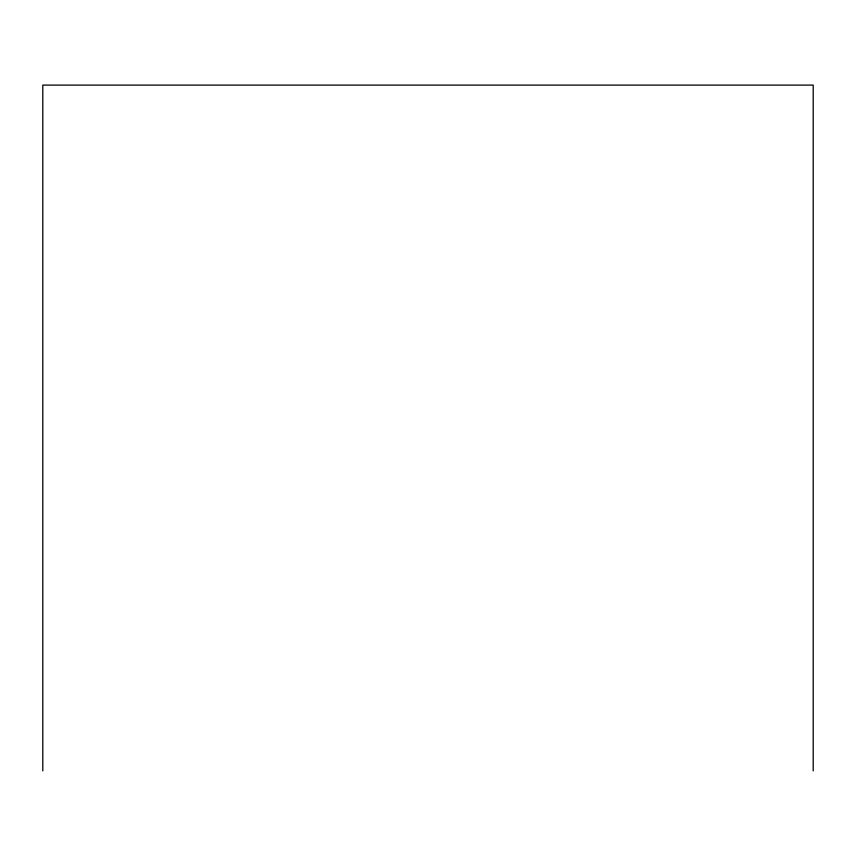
<?xml version="1.0" encoding="UTF-8"?>
<svg xmlns="http://www.w3.org/2000/svg" width="856" height="856" viewBox="0 0 856 856"><rect width="100%" height="100%" fill="white"/><g stroke="black" fill="none" stroke-linecap="round" stroke-linejoin="round"><path stroke-width="1.28" d="M813.2 770.892L813.2 85.108L42.8 85.108L42.8 770.892"/></g></svg>
